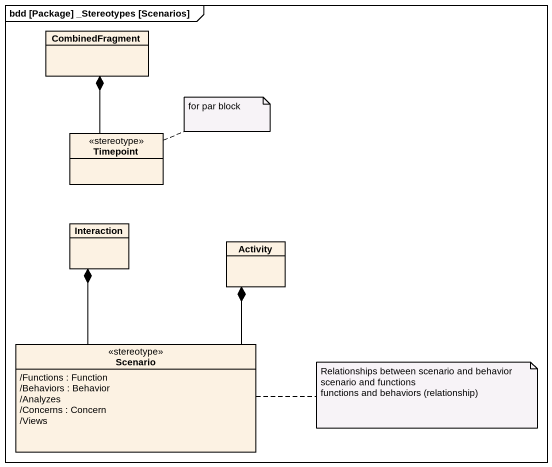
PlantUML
@startuml
mainframe bdd [Package] _Stereotypes [Scenarios]
hide circle
hide empty members
class CombinedFragment
class Timepoint <<stereotype>>
class Interaction
class Activity
class Scenario <<stereotype>> {
  /Functions : Function
  /Behaviors : Behavior
  /Analyzes
  /Concerns : Concern
  /Views
}
Timepoint -up-* CombinedFragment
Scenario -up-* Interaction
Scenario -up-* Activity
note right of Timepoint : for par block
note right of Scenario
  Relationships between scenario and behavior
  scenario and functions
  functions and behaviors (relationship)
end note
@enduml
